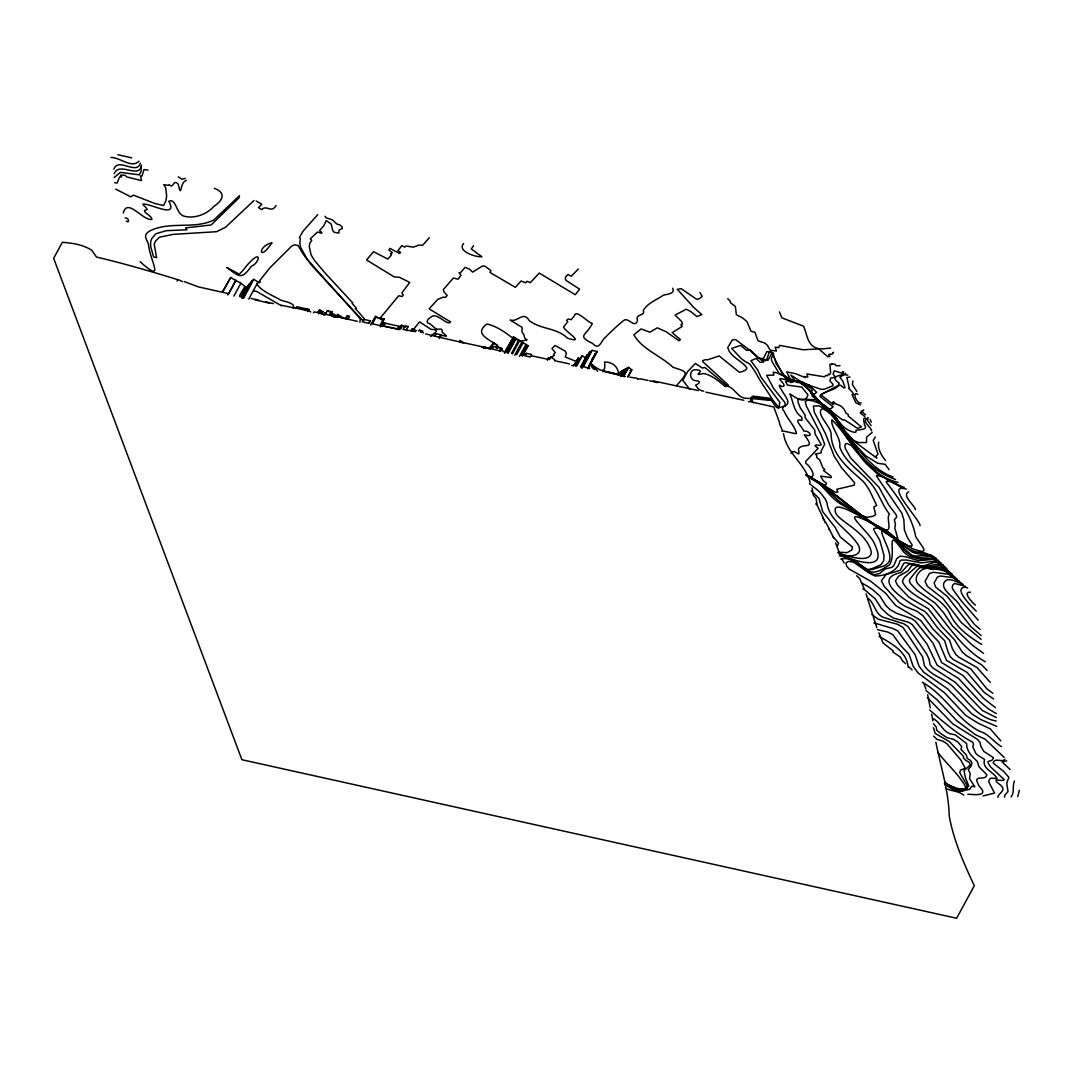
<?xml version="1.0" encoding="UTF-8"?>
<svg xmlns="http://www.w3.org/2000/svg" width="1073" height="1073" viewBox="0 0 1073 1073"><rect width="100%" height="100%" fill="white"/><g stroke="black" fill="none" stroke-linecap="round" stroke-linejoin="round"><path stroke-width="1.5" d="M637.442 379.265L640.259 378.796L648.038 380.486M1019.35 790.278L1017.754 796.676M872.201 432.406L866.608 437.127L866.528 442.532L858.896 442.586L853.786 440.574L845.376 431.48L834.19 415.157L819.437 402.107L811.336 391.632L805.179 385.717L797.749 381.223L785.597 381.586L787.408 385.113L801.759 387.098L807.969 394.891C804.991 405.46 794.624 396.742 789.902 393.885C793.135 401.396 793.846 411.965 801.33 416.834C802.738 418.39 801.397 418.993 801.933 420.375C791.914 417.692 802.819 427.577 803.798 431.145C809.364 430.058 814.514 438.039 804.267 434.806C816.754 451.009 802.966 442.009 798.406 448.97C800.632 460.371 795.697 447.615 790.989 453.168M1004.905 759.362C1002.517 762.809 994.765 757.216 993.169 762.782A2.736 1.368 28.5 0 0 993.29 763.144L1003.684 771.433L1008.66 777.093A2.736 1.368 28.5 0 1 1008.821 777.509L1006.729 783.156L1008.003 791.445L1004.891 795.066L1004.502 797.199M878.693 442.116C877.365 448.809 881.429 455.569 885.601 460.518M870.149 419.342L871.222 422.212M256.675 283.822C261.41 291.346 272.877 295.451 280.63 300.051C283.245 301.231 296.577 303.19 293.077 308.045M139.034 161.191C131.442 168.89 119.868 157.114 110.921 157.463M321.632 313.933L322.906 311.586L319.311 310.204L318.265 311.787L322.302 314.255M852.887 380.942L852.418 384.51L856.884 391.591M1014.441 780.996C1012.188 786.174 1014.723 792.29 1011.115 796.931M1003.805 780.192L1003.832 780.111A2.629 1.301 28.5 0 0 1003.872 779.709A2.468 1.234 28.5 0 0 1003.738 779.105M222.393 291.789L230.655 277.545L240.862 283.232L233.887 296.068M222.902 291.802L230.655 277.545M227.905 294.914L235.658 280.643M228.281 294.498L236.033 280.227M239.95 295.102L245.1 286.558L240.862 283.232M239.681 296.55L245.1 286.558M241.023 297.208L246.441 287.215L250.706 282.736L241.975 298.294M242.082 297.087L249.057 284.251M242.297 297.208L249.271 284.372M242.967 296.993L250.706 282.736M242.646 298.066L251.94 280.952L253.764 279.342L258.043 281.971L248.748 299.099M242.914 298.227L252.209 281.113M243.692 297.892L253.764 279.342M305.04 308.568L304.276 309.99L296 308.152L296.778 306.73L305.04 308.568L310.768 312.015M308.38 310.003L306.824 309.024L305.966 310.58L305.201 310.11L305.979 308.689L308.944 309.346L307.616 311.425L308.944 309.346M318.037 312.551L319.311 310.204M313.49 312.82L314.228 311.921L318.466 312.779L319.888 310.231M318.668 313.759L320.586 310.231M327.332 310.634L325.293 314.322L330.243 315.234L332.161 311.707L327.211 310.808L328.66 311.653M329.894 315.234L332.161 311.707M330.9 315.636L332.254 313.987C330.001 317.192 334.132 311.197 335.661 316.012L334.883 317.434M336.426 316.803L337.7 314.456L341.938 316.911M345.573 318.359L346.914 315.878L349.463 316.441L348.068 318.976L345.573 318.359L348.068 318.976M346.23 318.748L347.572 316.28L349.463 316.441M370.373 320.827L369.032 323.308L362.312 321.82L363.653 319.338L370.373 320.827L368.964 322.571M370.628 324.998L375.671 316.361L378.782 318.332M371.473 324.086L375.671 316.361M380.379 325.119L384.188 318.989L376.033 317.179L372.411 323.858L380.566 325.669M380.486 325.87L384.188 318.989M385.127 323.174C381.264 322.115 382.94 330.108 385.127 323.174L399.371 326.34L397.868 329.116L383.611 325.951M382.645 325.736L384.161 322.96M383.437 326.179L384.939 323.389M398.955 329.129L401.409 325.226L405.326 327.144M398.606 329.827L401.409 325.226M402.603 325.495L400.685 329.009L399.491 328.754M408.089 326.527L406.184 330.055L403.113 329.371L405.017 325.843L408.089 326.527L407.499 327.332M411.241 330.98L412.515 328.633L416.445 330.725M411.898 331.101L413.172 328.754M436.175 333.703L434.833 336.184L439.93 337.311L441.271 334.843L436.175 333.703L434.136 335.997M490.589 348.819L493.768 342.958L497.376 345.184L496.504 346.177L497.175 346.606L496.115 346.552M499.777 350.603L501.118 348.135L502.03 348.698L500.689 351.179L492.333 348.953L493.687 346.485L501.118 348.135M504.793 351.917L513.511 336.976L516.006 338.357L508.039 353.03L516.006 338.357M504.739 353.111L513.511 336.976M506.764 352.4L514.825 337.619M511.513 353.379L518.769 340.074L523.114 342.77L516.676 354.586M512.411 353.942L519.573 340.731M514.664 355.337L521.84 342.126M519.506 356.33L525.985 344.487L523.114 342.77M521.223 355.418L526.803 345.144M523.235 353.513L527.996 345.882L525.985 344.487M522.417 356.156L527.996 345.882M526.4 353.352L525.059 355.82L530.29 356.974L531.631 354.506L526.4 353.352L524.871 354.935L523.986 354.331L524.563 355.512M547.297 360.287L548.652 357.805L549.832 358.342L550.838 357.175L554.889 359.67M549.497 359.643L550.838 357.175M573.706 365.799L578.226 358.074L579.527 358.865L582.25 355.807L586.073 358.194M574.243 365.41L578.226 358.074M575.879 365.182L579.071 359.321L577.69 358.462M575.544 366.201L579.527 358.865M576.67 366.081L582.25 355.807M580.627 366.993L587.011 355.243L590.271 351.689L592.189 350.361L597.272 351.488L587.789 368.75M581.016 366.658L587.387 354.922M583.685 362.594L585.268 359.656M581.553 366.953L587.924 355.217M581.915 366.778L589.882 352.092M581.499 367.824L590.271 351.689M582.424 367.14L590.391 352.467M582.062 368.133L590.834 351.984M592.189 350.361L583.417 366.51L588.259 368.227M591.692 359.857L593.396 356.866M590.7 362.272L595.475 353.473M588.527 366.818L595.689 353.607L594.871 353.983M588.393 367.154L595.555 353.942M619.309 374.785C620.798 370.654 624.566 368.455 619.939 375.429M620.368 376.033L623.547 370.172L625.613 368.884L621.629 376.221M621.106 375.617L624.298 369.742M621.24 375.724L624.432 369.85M621.844 376.395L625.827 369.058M623.091 376.556L628.55 367.368L631.809 369.836L627.826 377.173M623.775 376.167L628.55 367.368M628.081 376.127L631.058 371.325L630.119 370.641L631.809 369.836M322.906 311.586L322.021 313.142L322.799 313.611M123.274 213.058C127.392 197.137 143.017 221.226 151.91 219.415C152.151 215.351 138.994 210.777 147.149 209.664C146.894 207.317 143.634 206.257 142.816 204.152C149.657 202.877 178.681 219.549 168.85 201.214C176.361 198.237 175.516 212.172 183.107 215.861C193.422 219.335 206.646 214.6 213.849 206.392C223.157 200.289 226.215 192.899 214.345 188.285M832.836 353.044L832.098 354.17L828.584 354.385L830.073 356.531L827.86 356.732L818.712 348.899L803.194 349.785L779.467 345.358L778.824 347.598L775.122 347.209L776.463 351.059L770.052 350.12L767.45 345.345L764.794 343.038L758.061 340.865L754.963 332.308L750.939 331.155L746.982 321.605L742.462 317.849L736.386 314.791L735.34 306.449L730.177 302.452L730.364 301.352L727.735 298.683M571.641 365.37L573.197 365.719L578.092 360.38M306.824 309.024L305.979 308.689M336.345 316.253L337.7 314.456M439.326 338.545C439.273 330.94 453.316 341.335 442.089 332.134C442.116 330.672 442.519 329.049 440.171 329.049C434.27 330.645 433.09 324.126 427.604 322.933C425.954 320.492 429.16 318.144 431.158 316.937C436.993 311.76 447.521 326.568 450.58 321.927L429.12 308.85L437.65 299.488L442.975 297.181L445.577 297.328L447.173 295.41L443.833 291.708L443.39 289.509L453.383 278.001L458.064 279.208L460.947 275.278L459.043 272.649L460.545 272.622L465.132 267.311L469.478 269.149L472.616 272.126L482.206 266.117L484.942 266.064L490.898 270.637L489.932 272.394L515.362 287.363L521.022 281.019L525.69 282.789L527.017 281.287L530.29 282.695L539.25 273.079L575.343 294.753L579.541 289.12L566.45 280.697A5.553 2.763 28.5 0 1 565.283 278.886L565.672 276.821L568.006 274.5L571.305 276.244L578.307 269.015M177.032 281.032L178.614 279.745L182.49 281.649M398.767 328.593L400.229 326.782M397.935 329.116L381.599 325.83L380.902 326.661M429.348 237.696L422.561 245.341L418.805 245.113L413.346 247.179L406.238 246.025L404.669 247.112L401.839 245.596L397.922 250.747L400.511 252.41L399.585 253.523L390.036 248.373L388.815 250.063L392.41 252.624L390.424 253.872L391.511 254.824L387.849 259.076L373.511 251.686L366.59 260.001L394.18 276.874L399.451 277.303L409.725 282.414L401.879 292.969L403.233 294.901L402.201 296.483L398.673 295.772L379.842 318.507M406.975 330.806L407.257 330.149L415.372 331.678M518.769 340.074L515.912 338.464M357.322 321.363L347.062 318.963M411.039 330.336L412.515 328.633M597.272 351.488L596.36 352.481M250.492 282.601L251.94 280.952M380.365 326.728L383.758 322.866M381.291 322.96L383.289 320.72L380.003 318.815M439.179 337.19L441.271 334.843M254.864 299.756L269.484 303.216M488.537 348.805L493.768 342.958M430.756 336.573C433.64 332.643 442.076 329.867 430.93 329.331L419.556 321.833L413.078 330.041M397.412 328.512L399.371 326.34M490.696 349.114L486.954 347.746M359.857 322.316L360.327 318.829L308.662 261.021M473.555 245.771L471.262 248.949L481.871 256.729C476.13 257.466 456.816 251.23 463.563 243.558M317.688 214.667L302.881 231.406L299.34 237.616L300.386 238.608L299.81 243.021L300.655 247.434L307.938 260.551M329.773 313.262L330.511 312.484M496.289 348.121L497.443 348.363M500.098 350.75L502.03 348.698M586.274 356.987L587.575 355.632L587.011 355.243M837.557 545.741L838.603 543.139L832.527 536.245M257.091 283.352L258.204 282.32L259.492 282.789L260.243 281.904L259.532 280.844L269.833 267.888L291.91 245.905L294.767 244.818L298.039 245.462L303.149 254.073L312.847 266.614L362.781 320.653M550.945 357.282L554.459 355.404L553.48 354.492L555.21 352.548L551.978 348.524L555.036 345.506L565.297 351.139L566.423 353.419L565.243 356.987L575.611 361.212M548.652 357.805L548.075 358.369L549.215 359.026M239.534 195.608L213.768 220.019C194.414 229.702 169.091 220.73 149.335 231.205C142.36 235.577 146.813 239.078 148.49 244.255C149.603 260.028 166.208 285.016 140.134 261.732M239.52 197.338L211.113 224.981L185.629 227.865L186.917 229.783L166.463 230.682L155.84 233.74L151.615 238.796L150.609 242.082L150.703 246.656L153.573 256.876L156.618 257.681L154.204 244.362L155.464 241.13L159.515 237.187L173.383 234.357L216.505 231.701L225.464 227.315L253.966 200.53M875.367 437.046L873.221 440.332L878.009 454.241L876.051 456.012L876.802 458.131L850.809 438.83L844.746 431.601L831.079 411.107L828.329 408.531L815.507 399.746L798.124 399.116L797.963 401.879L800.163 407.66L805.246 415.278L804.965 416.981L806.199 419.1L814.729 430.045L815.091 433.975L821.18 444.53L820.416 445.375L816.191 444.933L815.011 445.912L818.136 448.273L805.622 461.551A7.712 3.849 28.5 0 0 805.984 463.469C810.987 466.487 818.35 480.342 807.339 476.05M276.056 205.439C271.523 213.903 266.198 204.219 261.772 209.691L258.472 207.626L261.812 204.246L256.206 201.027M186.434 180.358C179.446 182.088 181.806 199.551 178.359 184.838L178.266 184.073C172.632 178.561 173.786 189.613 169.145 184.636L168.193 185.347L163.767 184.677L165.752 187.949L166.664 196.064L165.832 200.919L163.619 205.506L155.317 203.629L133.36 195.125L130.826 196.842L115.723 189.143M840.763 559.113C854.752 555.613 863.135 571.426 874.844 575.906C883.978 576.362 898.168 571.346 899.885 561.058A8.986 4.48 28.5 0 1 901.669 560.066L906.618 560.039L921.036 562.882L934.583 561.3L943.247 564.867M364.029 319.995L364.324 318.721L355.337 308.407L356.156 307.951L352.172 303.431L352.776 302.988L325.052 272.985L314.523 260.511L311.13 254.985L309.279 246.723L309.708 243.491L311.733 240.419L310.271 238.85L317.541 231.996L321.511 233.257L321.913 232.6L319.539 230.574L323.845 225.706L326.313 220.582L331.181 224.069L332.818 230.816L334.32 232.345L338.813 233.069L339.189 229.89L342.354 228.562L341.979 226.738L340.02 225.008L336.868 224.029L332.429 219.817L326.192 217.819L324.985 216.29M868.044 417.545L867.507 420.415L871.075 425.605M748.418 401.704L750.349 401.584L751.261 397.345L770.709 399.773L776.369 407.23L778.636 408.169L779.897 402.402L760.945 377.066L757.927 370.386L750.912 360.702L756.157 358.355L760.14 362.392L763.507 362.084L761.629 359.133L768.027 360.3L771.943 352.843L773.593 353.768L771.407 358.154L771.769 361.118L779.481 373.941L785.637 376.475L792.089 381.572L797.762 380.66L809.391 385.234L816.647 392.316L811.926 395.816L829.268 409.738L833.171 406.868L819.812 396.313C824.037 390.116 839.462 390.478 838.804 383.034M866.93 418.349C861.847 421.877 870.981 427.041 871.625 430.85M113.886 169.118C118.151 156.966 136.74 175.529 140.335 163.203M833.171 404.427L834.043 403.837L832.755 402.281L833.6 401.771L835.344 403.582L840.937 406.01L844.008 409.121L846.101 413.199L848.314 414.567L848.166 415.935L861.378 426.96L857.609 428.382L844.585 419.905L842.707 419.999L827.659 408.826L810.491 393.067L812.583 389.539L802.108 381.693L797.413 382.578L791.928 379.882A12.755 6.358 28.5 0 0 789.205 378.313L776.798 372.827L773.204 372.157L773.807 375.121L766.659 375.295L773.512 388.292L784.819 402.415L785.315 405.889L778.824 407.66L771.608 398.512L752.884 396.098L751.395 397.989L752.964 402.683M114.181 173.692C119.385 161.071 139.557 179.647 141.421 165.175M616.358 374.034L617.096 373.605M185.24 178.359L182.075 179.271L178.252 176.817M418.363 330.94L419.771 330.122L422.802 331.047L420.468 332.228M602.771 371.795L603.884 371.164L618.92 374.356L624.66 376.529M625.613 368.884L627.759 367.663M620.811 371.768L618.021 373.444M622.192 370.936L623.547 370.172M863.765 409.899L861.217 411.294L865.589 414.768M862.826 411.2L860.184 412.864L864.825 416.498M624.607 376.529L603.884 371.178L625.023 376.368M781.788 431.158L782.324 430.179L779.441 423.553M983.056 795.911L994.55 793.095L988.823 781.989L989.091 779.883L990.674 778.287A4.077 2.025 28.5 0 1 991.237 778.14L997.085 778.663A2.294 1.14 28.5 0 0 996.965 778.22C992.833 771.313 981.634 768.442 984.585 759.617A3.675 1.838 28.5 0 0 983.673 758.812L981.218 757.337A14.499 7.229 28.5 0 1 979.22 756.17L977.329 754.869A4.829 2.401 28.5 0 1 976.685 754.319L976.162 753.756A5.217 2.602 28.5 0 1 975.625 753.031L973.023 747.318A3.125 1.556 28.5 0 1 972.809 746.875L973.372 744.836A3.447 1.717 28.5 0 0 973.466 744.474L972.849 742.583A3.112 1.556 28.5 0 0 972.554 742.114C956.512 733.65 943.261 721.821 929.647 709.991M1006.715 760.824L1002.021 761.83L1010.149 769.569M114.194 177.528L120.364 172.364L139.195 174.819L141.073 171.586L141.153 166.852M830.663 348.215C826.223 348.001 821.489 349.838 817.331 348.282C807.406 345.814 807.003 333.837 803.516 326.165L781.909 317.876L779.414 311.881M131.738 157.838L117.842 154.753M908.71 491.81C901.253 495.096 914.558 505.182 915.39 509.608M849.99 377.012L846.825 377.495L849.293 387.822L848.609 388.278L852.579 392.436L853.545 394.623L852.056 394.609L855.905 402.871L860.466 404.897M944.575 784.484L961.274 791.042L969.684 789.285L971.83 786.214L974.847 786.764L969.549 778.73L970.207 773.62L968.248 769.408L970.757 766.672L971.977 763.225L970.569 760.462L967.081 758.343L966.424 755.016L960.952 749.423L961.77 746.701L957.84 741.993L953.602 739.337L946.963 737.661L940.444 733.355L936.662 730.083L936.206 726.944L933.456 723.698M889.034 469.652L885.225 464.301L877.781 463.308L865.763 455.851L847.026 436.121L833.01 415.144L828.517 410.127L819.504 403.435L813.321 400.98L807.54 400.028L805.246 401.503L806.4 406.104L820.684 433.908L824.694 444.316L821.261 450.714L821.113 452.927L815.359 454.013L816.875 455.703L816.593 457.366L819.692 459.941L822.991 467.989L824.882 469.491L823.528 470.551L830.998 476.197L831.28 477.646L820.59 476.077L823.125 480.624L826.559 483.319L825.767 484.862L823.849 484.795L806.507 475.406M945.259 784.604C953.481 785.074 960.496 793.296 968.745 786.04L965.499 778.059L963.983 770.562L968.973 766.216L970.046 764.566L969.456 762.501L965.539 760.167L963.313 757.686L963.634 756.492L949.39 741.631L935.213 733.449L933.416 727.749M346.217 318.882L331.611 315.449L333.783 316.763M925.597 568.006L920.312 567.563L917.281 569.911L909.891 579.152L909.368 581.016L910.454 583.591L916.959 590.418L935.267 603.227L943.529 612.616L952.422 625.881L971.897 644.833L983.579 653.39M843.78 371.821L842.52 371.754L843.016 373.552L834.338 370.842L833.05 374.088L835.505 377.159L830.448 378.179L830.301 379.762C828.168 381.425 834.016 383.168 832.93 385.744L824.386 389.191L821.288 389.351L803.704 383.423L790.841 375.107L794.986 380.767L790.881 382.551L785.315 376.851L776.061 363.452L772.828 352.561L766.793 351.636L763.493 358.556L758.115 358.087L750.362 350.63L735.528 339.537L732.215 340.034L727.776 347.478C729.881 356.826 741.859 360.568 746.875 367.905C747.036 370.145 741.497 372.17 739.337 372.237L719.151 355.954L707.402 359.857L705.457 359.629L702.654 360.702L702.828 361.708L728.58 385.368L726.931 385.851L704.961 367.543L702.292 367.985L695.331 363.465L687.578 371.674L682.75 380.392L689.818 389.365M629.784 377.133L637.55 378.353M926.214 567.805L941.946 567.537L952.448 574.256M743.669 400.256L705.913 392.181M857.904 394.301C851.291 390.612 856.858 404.333 861.136 402.898M318.466 312.779L322.638 314M281.072 305.228L296.242 308.327M653.055 380.848L698.335 390.599M331.597 315.462L344.044 318.037M845.752 373.27C843.66 375.979 827.779 374.839 838.818 383.007M531.752 355.86L546.868 359.079M554.419 360.676L569.535 363.895M485.908 347.518L459.968 341.979L460.988 342.595M649.594 380.821L657.749 382.618M483.99 347.129L491.085 348.685L481.737 346.646L484.258 348.175M463.053 342.663L440.534 337.552M865.401 418.081C862.424 417.115 864.154 422.185 864.543 424.948C868.835 429.978 858.695 429.696 855.959 430.246C857.475 434.632 850.674 431.091 847.992 429.951C837.275 423.902 833.842 409.886 822.294 404.293A19.234 9.59 28.5 0 1 818.927 400.578C810.142 392.638 800.968 377.589 787.26 380.338C769.435 374.356 790.841 386.293 781.694 386.508C773.177 380.043 789.661 400.081 787.743 402.093C788.534 406.519 778.837 405.849 784.175 411.388C787.475 419.114 794.557 425.552 796.542 433.465A4.547 2.267 28.5 0 1 794.194 433.371L782.7 430.93M751.194 401.932L773.767 406.935L779.655 422.869M305.201 310.11L308.166 310.768M228.375 293.6L198.317 286.867L184.315 281.582M251.042 298.428L258.566 300.091M847.858 375.121L843.955 374.705L839.824 377.159L842.841 381.17L845.028 387.688L843.512 387.769L840.682 385.247L837.691 385.717L820.738 394.743L833.144 404.414M266.024 301.889L273.508 303.619M839.327 555.894C851.197 557.437 859.942 565.323 869.573 571.399C876.547 574.122 883.575 568.247 889.369 565.002C897.511 553.923 883.817 523.624 903.453 551.804A17.007 8.477 28.5 0 0 905.813 553.816A12.822 6.384 28.5 0 0 909.542 556.216L918.019 558.792A27.321 13.614 28.5 0 0 922.901 558.912L931.109 557.987L938.754 560.482M253.966 291.105L256.219 291.185L281.461 305.792M970.542 592.202C961.636 591.599 972.889 603.133 975.397 605.132M877.634 629.69L887.894 632.104L892.776 634.612L900.944 645.812L909.153 654.517L913.177 666.32L918.059 672.919L944.361 692.648L965.995 715.611L978.335 723.323L990.191 728.768L1000.801 740.893M425.673 333.877L433.076 335.769M838.04 552.193L847.12 552.622L851.788 550.02L852.485 547.002L840.266 536.996L834.995 527.192L822.776 511.781L818.914 498.207L811.188 490.898M965.499 586.327L954.635 583.484L953.052 584.597L952.167 587.092L952.636 589.077L961.569 601.242L978.241 620.248M177.045 279.463C150.233 271.201 123.771 263.448 96.49 257.051L91.755 250.237C83.05 244.671 72.481 243.035 62.341 242.31L53.65 258.325L241.894 759.724L956.633 918.247L974.297 885.708C963.715 863.054 953.642 840.588 949.216 815.856C948.626 790.721 940.739 766.712 935.871 742.221M893.246 477.069C874.321 470.296 861.86 453.825 849.776 438.723A106.75 53.221 28.5 0 1 843.096 430.501L834.083 417.41L827.457 410.074L819.021 405.849L813.428 406.09L814.3 412.193L825.539 433.787L834.19 456.186L841.487 467.694L854.577 482.729L854.282 485.157L836.792 489.275L837.892 492.038L835.398 492.279L805.877 474.735M840.038 365.638L836.082 365.799L835.062 364.337L831.696 363.599L831.816 364.619L829.912 364.27L830.636 372.8L829.684 374.705L828.396 374.169L827.404 375.818L825.902 375.402L824.386 376.797L806.842 373.967L807.835 377.106L804.777 376.556L805.233 377.589L795.884 373.766L786.697 371.888L789.715 378.018L785.905 378.635L782.566 374.343L771.567 352.306L769.341 351.984L766.712 359.562L765.197 360.863L760.985 359.871L749.987 349.972L746.647 350.402L740.665 345.426L731.652 348.39L741.188 358.556A19.287 9.617 28.5 0 0 745.44 361.601L749.853 364.069L753.93 369.957A49.452 24.652 28.5 0 1 757.484 375.912C775.511 407.324 781.345 399.907 744.917 398.204C736.883 397.211 733.02 384.617 725.026 386.428C718.776 381.049 711.305 374.879 703.647 373.484C689.671 376.851 708.408 370.172 695.21 369.716C689.054 369.488 688.893 380.204 695.68 380.7C701.729 380.835 699.247 383.839 695.612 385.153C697.665 388.413 699.744 390.8 703.794 391.189M514.115 338.303L510.694 336.681C504.444 331.544 494.666 325.414 486.914 324.046C471.771 335.098 493.07 340.061 499.2 347.558M906.283 489.127C883.441 482.367 920.513 520.177 920.03 525.743M898.061 482.367C866.246 475.111 852.78 440.44 831.951 419.798C830.274 427.202 841.38 437.556 839.743 447.012C844.88 461.886 859.688 470.698 869.68 482.059C878.344 491.313 881.55 504.149 889.423 514.021C885.775 518.044 892.763 531.631 885.614 529.74C878.331 529.069 827.873 492.44 836.015 513.752A24.545 12.232 28.5 0 0 839.207 517.468C850.554 527.111 866.139 534.998 870.82 550.208A23.056 11.495 28.5 0 1 871.209 553.547C868.392 563.352 847.214 555.814 840.186 553.775M838.603 553.494L855.06 561.219L867.963 570.367L880.678 564.934L883.696 560.83L884.004 555.331L879.753 540.269L874.133 530.625A10.247 5.11 28.5 0 1 873.918 528.426C888.511 525.086 898.879 545.057 909.18 552.903C916.369 561.045 926.777 550.1 934.798 557.491M996.187 721.002C977.516 717.73 968.087 701.353 955.533 689.51C947.285 678.981 931.968 676.969 924.483 665.904L922.592 656.81L902.983 627.41L897.632 624.258L878.21 619.175L871.839 614.48M904.217 487.41L890.697 481.71L886.888 481.2A2.897 1.449 28.5 0 0 886.244 482.032C898.53 498.301 911.916 515.737 915.591 536.352C921.573 546.72 932.41 555.921 912.224 548.625C888.793 534.81 866.447 518.554 842.613 505.061C828.544 497.778 822.079 481.415 807.017 475.5M931.203 555.492L925.342 553.199A10.368 5.164 28.5 0 0 922.029 552.515C905.21 552.836 895.794 535.36 881.993 528.385C855.007 514.235 834.767 490.2 807.661 476.399M963.313 584.289C958.082 583.269 948.304 575.678 944.213 582.317C939.868 590.217 956.942 598.506 960.281 606.232L974.525 624.473L980.253 629.408M873.891 622.85L892.615 628.429L897.672 630.844L915.175 654.785L919.025 666.185L923.732 672.261L947.7 688.933L971.816 713.907L980.628 719.46L996.79 726.394M241.492 291.802L244.309 293.023M933.322 557.343C926.898 552.568 918.568 555.573 911.983 551.884C898.664 542.844 888.068 530.008 872.832 523.758C835.451 504.887 865.938 528.734 873.435 541.597A97.576 48.647 28.5 0 1 876.453 548.504C885.319 570.876 856.08 560.924 846.275 557.249A10.395 5.177 28.5 0 1 842.721 555.506L838.147 552.595M996.294 717.542L982.372 710.474L955.252 682.294L932.625 667.755L930.197 664.871L928.95 658.835L926.696 654.101L907.785 626.31L903.761 623.775L885.292 617.914C874.911 615.607 875.286 603.334 867.668 598.063M996.227 713.558L988.461 708.931L980.481 702.144L958.484 678.377L937.145 665.193L927.112 644.202L912.291 624.593L908.563 622.246L893.594 618.115L887.881 614.507L881.241 608.15L875.219 598.788L865.348 590.405A51.504 25.672 28.5 0 0 862.907 588.849M993.571 698.939L984.317 692.528L967.081 672.422L946.574 660.432L938.902 642.07L929.848 632.507L920.486 620.288L895.834 605.615L889.276 597.889A37.635 18.764 28.5 0 0 885.547 593.154L870.31 580.949L849.36 569.186L846.677 566.262L845.926 563.043L848.354 561.394L853.209 562.024L868.54 572.446L874.508 574.699L879.458 573.572L885.198 568.918L890.711 567.657A12.568 6.264 28.5 0 0 892.991 566.45A21.165 10.556 28.5 0 0 894.144 564.908L896.666 558.765L900.113 556.122L906.283 556.887L918.314 560.71L932.893 559.435A11.025 5.499 28.5 0 1 936.434 560.28L941.034 562.775M114.731 182.745L117.198 183.014L119.559 176.965L121.705 176.911L120.511 175.06L124.991 175.315L126.922 176.951L141.582 180.626L140.442 175.851L142.025 176.026L143.983 169.588L148.007 170.111M902.943 487.786L882.864 476.895L877.07 475.419A2.092 1.046 28.5 0 0 876.493 476.09L901.856 513.243L903.828 519.573L904.445 530.129L907.45 537.64L912.171 544.99L911.594 546.385L907.852 545.527L891.542 536.983L839.475 501.453L818.632 482.488L806.292 474.749M806.225 475.017L819.464 482.595L849.642 506.724L885.01 532.128L893.259 537.278L897.806 538.391L894.815 528.104L895.459 524.228L894.332 519.721L896.72 517.159L896.129 514.664L888.685 504.927L878.988 487.29L850.728 458.023L845.309 448.514L844.84 445.59L845.645 443.927A3.514 1.757 28.5 0 1 847.093 443.565L851.412 445.483L865.924 463.375L877.03 473.501L901.333 487.29M838.523 552.541C844.746 557.839 864.047 557.638 858.682 545.714C849.829 530.384 829.268 521.465 827.001 502.982A27.871 13.895 28.5 0 0 825.016 498.744L820.791 493.178A32.566 16.229 28.5 0 0 815.896 488.765L809.391 483.695M126.306 221.132C130.007 223.935 128.747 217.108 125.139 218.007M879.002 636.383C890.979 643.129 907.289 651.74 908.147 667.406M961.462 583.122L952.516 577.529L940.337 576.013L937.426 577.046L934.087 582.947L935.736 587.199L947.218 596.347L971.052 626.82L981.124 635.498M808.854 477.351L824.896 486.847L862.249 515.818L867.319 517.253L872.899 516.328L875.608 514.745L873.865 506.966L876.681 505.437L869.251 489.838L864.945 483.454A27.643 13.788 28.5 0 0 860.6 479.054C846.825 467.077 831.495 453.892 831.092 434.203C831.267 426.678 814.796 413.212 822.428 408.585C837.705 415.372 841.956 435.517 854.108 446.207C864.02 461.698 878.331 473.3 895.579 479.51M945.662 788.387C951.818 791.257 958.699 790.935 963.742 795.093M822.817 518.339L826.049 522.994A159.77 132.127 60.7 0 1 825.016 522.564M515.335 338.853C519.533 342.126 523.53 340.758 527.111 339.765C523.155 338.8 525.26 335.125 522.699 333.059C520.66 331.101 523.208 328.861 521.733 327.144L510.198 320.103C518.179 322.463 523.181 310.392 529.378 320.773C541.168 329.612 556.525 327.56 567.577 338.196C586.877 344.299 564.13 331.021 563.647 326.93L567.765 321.685L566.557 320.465L568.18 319.03L571.225 319.66L574.39 315.838C575.745 308.608 587.494 322.356 592.323 323.469C586.421 335.809 576.134 335.554 592.564 343.4C599.525 351.072 600.773 340.879 605.373 337.365C611.087 331.477 617.055 325.857 623.44 320.706C628.121 316.146 634.854 329.398 637.55 320.492C634.532 313.611 646.12 316.012 643.196 310.62C647.462 303.029 656.73 299.877 663.57 295.102C667.138 294.31 675.534 293.694 672.717 288.221M959.316 581.217L948.572 574.256L933.47 572.271L929.406 573.559L925.047 581.351L927.474 586.408L942.952 598.452L961.14 622.42L981.124 639.293M861.364 582.787L865.871 585.295A47.681 23.767 28.5 0 1 872.979 589.895L879.873 596.038L885.949 605.655L890.08 609.612L896.451 613.22L911.607 618.598L915.403 621.213L933.014 643.156L941.625 662.564L962.87 675.467L983.753 698.496L995.422 707.63M957.183 579.299C950.048 573.29 941.96 568.207 932.115 569.441C924.121 564.921 913.686 574.189 916.785 582.344C926.16 594.402 943.006 599.445 950.048 614.038C956.284 627.745 969.187 636.785 981.621 644.417M833.6 352.239L832.822 353.004M321.632 313.437L324.395 315.033M1001.538 746.607C993.571 742.1 988.689 733.717 979.515 731.25C956.714 719.232 944.803 694.687 922.297 682.254M992.874 693.265L986.758 688.705L970.824 668.895L953.267 659.573L950.41 656.81A57.204 28.515 28.5 0 1 947.714 650.801L944.629 640.675L933.161 629.234L922.954 615.714L917.12 611.342L905.545 606.527L899.67 602.825L884.393 586.596L881.389 580.775L886.016 574.591L900.274 570.259L903.627 563.486L905.29 562.628L922.565 566.182L934.1 562.534L938.03 562.4L941.625 564.25L946.976 571.024M331.611 315.449L332.576 315.998M333.542 316.562L334.494 317.125M323.644 314.59L324.623 315.154M944.736 781.989C951.268 786.965 958.994 792.424 967.403 787.944L967.35 785.879L959.825 772.815L960.348 770.24L965.19 768.134L960.603 759.711L947.164 743.951L943.06 741.215L936.984 739.337L933.604 736.145M936.581 558.47L930.613 556.163L919.695 557.678L911.849 555.975L904.754 550.757L893.903 537.627A30.285 15.102 28.5 0 0 889.893 533.335C867.775 519.895 899.187 555.988 886.995 563.861A28.099 14.003 28.5 0 1 884.085 565.927L872.027 569.535L866.367 569.24L855.382 560.951L845.537 557.142L838.831 552.944M590.472 363.197L597.688 371.204M481.75 346.619L484.781 348.457M892.83 651.995L900.341 657.025L902.487 660.78M324.448 312.739L326.769 314.174M459.687 340.329L463.697 342.824M419.288 330.256L423.459 332.858M944.361 783.37C950.356 788.668 958.363 793.846 966.344 789.326L966.532 788.575C959.57 774.666 947.043 764.647 937.601 752.012M985.309 661.786C962.414 648.749 948.358 625.814 931.954 606.151C922.673 598.493 910.508 594.616 903.707 584.047A13.198 6.586 28.5 0 1 902.433 581.217L904.365 577.395L916.919 566.276L930.881 568.864L943.207 569.24L955.037 577.368M590.056 363.452C596.722 367.315 606.58 377.656 604.542 362.017C612.133 361.936 618.008 366.269 618.732 374.236M504.981 352.655L500.394 348.953M926.039 690.569L936.984 699.703L956.647 720.6L975.357 734.656L985.135 739.19L1004.167 757.417M950.477 572.808L942.644 566.759L939.747 565.672L927.769 567.563L915.068 565.216L911.795 565.458L908.107 570.863L898.503 576.349L895.405 580.922L897.551 585.268L908.429 596.722A16.886 8.423 28.5 0 0 912.238 599.297L928.413 608.847L942.282 626.927L954.205 639.401L962.36 652.143L966.304 655.549L981.795 664.952L987.147 670.464M948.827 572.177C942.376 559.502 933.751 565.954 923.638 566.759C908.254 561.957 910.253 562.587 901.24 572.472C867.346 579.581 913.472 605.91 924.644 611.302A32.016 15.961 28.5 0 1 928.923 615.969L937.426 627.705L949.659 640.38L952.556 649.111L955.842 654.436L958.913 657.239L977.114 667.607L990.178 682.334M933.027 718.534C940.082 721.981 942.309 730.767 949.645 733.624A2.146 1.073 28.5 0 0 950.249 733.784L955.305 734.898L966.344 743.321A2.119 1.06 28.5 0 1 966.679 743.857C966.277 751.02 972.286 756.666 977.087 761.226A1.891 0.939 28.5 0 1 977.329 761.602L979.005 766.819L986.556 774.465A4.386 2.186 28.5 0 1 986.691 774.854A4.212 2.106 28.5 0 1 986.731 775.363C985.39 780.071 977.463 776.101 976.591 780.165A54.964 27.402 28.5 0 0 979.273 786.281C990.674 797.521 971.172 794.114 967.779 794.248M927.367 697.584L952.784 723.886L977.61 739.471L979.957 742.301L980.802 746.151L983.713 751.315L993.182 757.525A2.213 1.1 28.5 0 1 993.504 758.101L991.734 760.449L988.528 761.267A3.125 1.556 28.5 0 0 988.206 761.522A3.836 1.918 28.5 0 0 988.005 762.112L987.992 762.313A7.913 3.943 28.5 0 0 988.139 763.077L990.661 767.007L1003.644 779.092M908.858 666.99L912.117 669.928M902.5 660.834L905.746 663.785M590.351 363.251C595.072 365.799 597.259 374.705 590.593 365.263M856.616 575.745L859.808 578.776L864.141 588.661M976.256 611.208C973.788 608.525 952.046 588.219 965.07 587.146A5.942 2.964 28.5 0 1 967.564 588.058M893.299 651.016L883.092 643.009L878.921 632.842M588.822 367.543L589.681 368.602M826.612 523.852L833.641 537.694M841.661 558.631L844.143 563.003M824.037 519.681L817.25 505.396L816.11 498.569L813.2 495.015L812.14 488.014M699.931 292.513L702.225 296.416L699.609 298.589L696.712 299.367L681.288 288.704L677.291 289.267L693.976 307.71L701.89 314.63L696.914 316.575L690.811 311.532L686.264 309.225L675.065 315.086L681.462 321.31L682.522 323.925L680.832 324.851L682.294 326.366L672.154 332.63L680.416 339.604L678.968 340.731L666.212 331.785L657.32 327.815L649.943 332.201L640.997 328.942L633.902 334.803C641.681 349.074 661.048 355.981 672.986 367.234C686.693 372.076 690.113 370.802 676.406 385.663M876.842 627.759L866.112 593.946M828.758 528.359L829.241 529.593M923.987 683.769L925.959 689.054M835.626 542.978L839.582 553.534M810.169 482.729C805.649 463.818 786.496 453.584 783.518 433.613M930.278 707.898L927.676 694.821M931.672 714.242L932.88 720.935M815.963 503.317L816.177 504.686M997.85 797.454C998.011 793.095 1005.736 791.592 1001.847 786.361A1.744 0.872 28.5 0 0 1001.605 786.04L997.286 782.539A4.292 2.146 28.5 0 1 996.75 781.935L996.24 781.117A2.656 1.328 28.5 0 1 996.12 780.728L996.106 780.621A1.905 0.952 28.5 0 1 996.187 780.326L996.254 780.245A2.213 1.1 28.5 0 1 996.549 780.084L1003.215 780.5A2.884 1.435 28.5 0 0 1003.523 780.406M226.953 267.579C240.178 277.599 241.72 279.449 251.498 266.117C258.861 263.542 262 250.371 251.203 260.846A235.094 117.198 28.5 0 0 243.839 269.39L239.359 274.205L226.953 267.579M271.804 242.9C258.553 262.992 257.44 245.838 271.804 242.9"/></g></svg>
